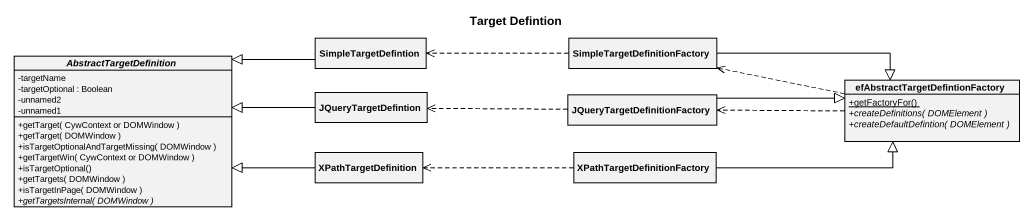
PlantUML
@startuml
title Target Defintion
hide circle
hide empty members
skinparam classAttributeIconSize 0
abstract class AbstractTargetDefinition {
  -targetName
  -targetOptional : Boolean
  -unnamed2
  -unnamed1
  +getTarget( CywContext or DOMWindow )
  +getTarget( DOMWindow )
  +isTargetOptionalAndTargetMissing( DOMWindow )
  +getTargetWin( CywContext or DOMWindow )
  +isTargetOptional()
  +getTargets( DOMWindow )
  +isTargetInPage( DOMWindow )
  {abstract} +getTargetsInternal( DOMWindow )
}
class SimpleTargetDefintion
class "SimpleTargetDefinitionFactory" as SimpleTargetDefinitionFactor
class JQueryTargetDefintion
class "JQueryTargetDefinitionFactory" as JQueryTargetDefinitionFactor
class "efAbstractTargetDefintionFactory" as efAbstractTargetDefintionFac {
  {static} +getFactoryFor()
  {abstract} +createDefinitions( DOMElement )
  {abstract} +createDefaultDefintion( DOMElement )
}
class XPathTargetDefinition
class XPathTargetDefinitionFactory
SimpleTargetDefintion -left-|> AbstractTargetDefinition
SimpleTargetDefinitionFactor .left.> SimpleTargetDefintion
SimpleTargetDefinitionFactor -right-|> efAbstractTargetDefintionFac
JQueryTargetDefintion -left-|> AbstractTargetDefinition
JQueryTargetDefinitionFactor .left.> JQueryTargetDefintion
JQueryTargetDefinitionFactor -right-|> efAbstractTargetDefintionFac
efAbstractTargetDefintionFac .left.> SimpleTargetDefinitionFactor
efAbstractTargetDefintionFac .left.> JQueryTargetDefinitionFactor
XPathTargetDefinition -left-|> AbstractTargetDefinition
XPathTargetDefinitionFactory -right-|> efAbstractTargetDefintionFac
XPathTargetDefinitionFactory .left.> XPathTargetDefinition
@enduml
